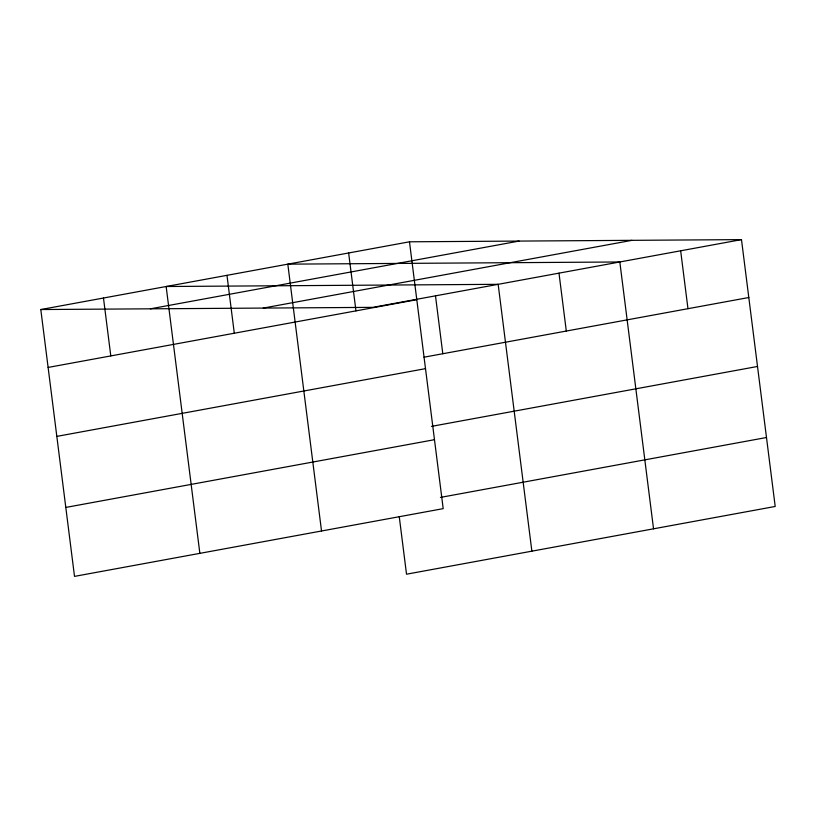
<?xml version="1.0" encoding="UTF-8"?>
<svg xmlns="http://www.w3.org/2000/svg" width="816" height="816" viewBox="0 0 816 816"><rect width="100%" height="100%" fill="white"/><g stroke="black" fill="none" stroke-linecap="round" stroke-linejoin="round"><path stroke-width="1.22" d="M409.479 241.801L443.19 508.643L74.511 576.382L40.8 309.539L409.479 241.801L741.489 239.618L775.2 506.461L406.521 574.199L399.238 516.528M150.368 308.825L519.047 241.077M263.252 308.081L631.931 240.343M741.489 239.618L372.81 307.357L40.8 309.539M48.113 367.435L416.792 299.696M423.994 357.194L748.802 297.514M56.824 436.387L425.503 368.648M431.46 426.38L757.513 366.466M65.8 507.43L434.479 439.691M440.426 497.413L766.489 437.509M680.656 250.798L687.97 308.693M653.534 528.819L619.823 261.977L287.813 264.149L321.524 530.992M558.991 273.156L566.304 331.051M531.869 551.167L498.158 284.325L166.148 286.508L199.859 553.35M435.489 295.841L442.802 353.736M348.646 252.98L355.96 310.876M226.981 275.329L234.294 333.224M103.479 298.024L110.792 355.919"/></g></svg>
